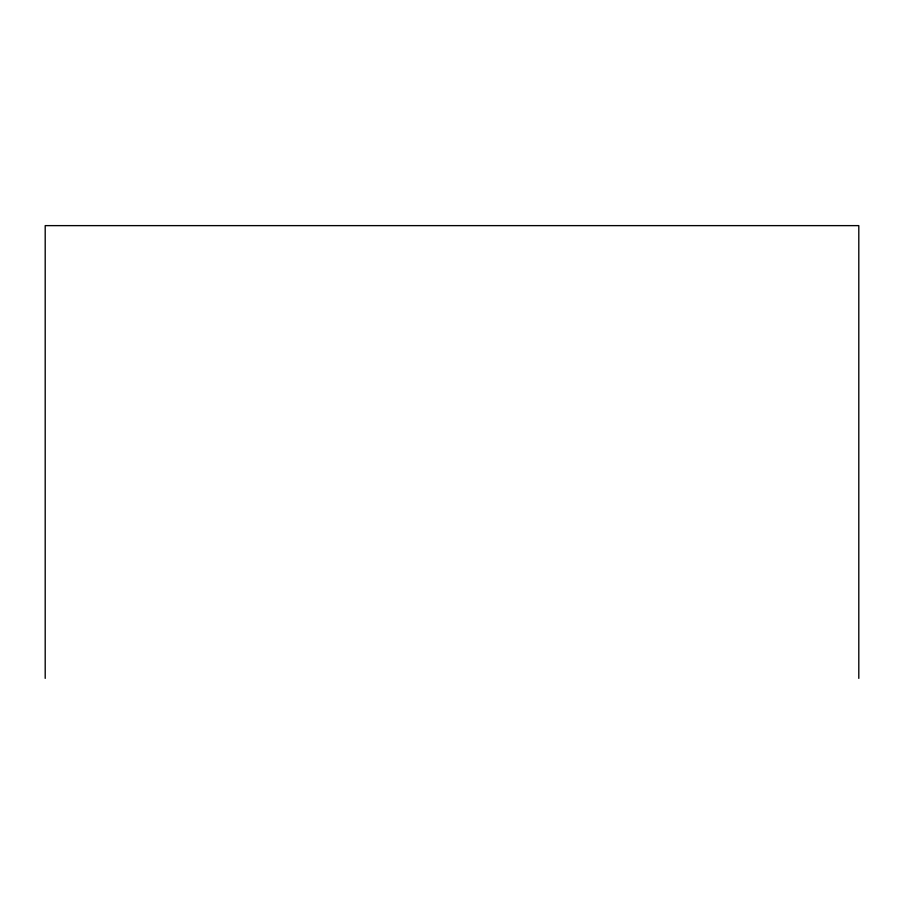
<?xml version="1.0" encoding="UTF-8"?>
<svg xmlns="http://www.w3.org/2000/svg" width="904" height="904" viewBox="0 0 904 904"><rect width="100%" height="100%" fill="white"/><g stroke="black" fill="none" stroke-linecap="round" stroke-linejoin="round"><path stroke-width="1.36" d="M858.8 678.373L858.8 225.627L45.2 225.627L45.2 678.373"/></g></svg>
